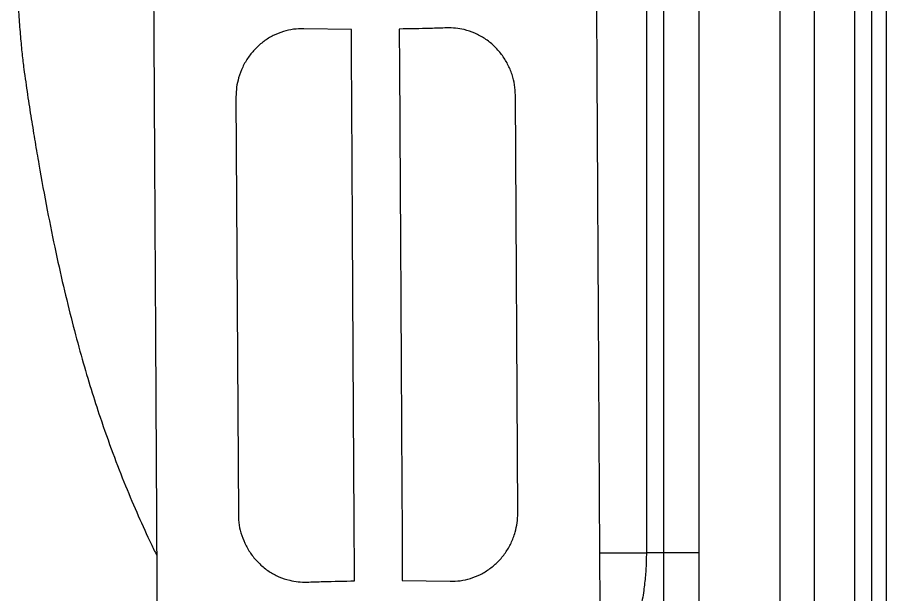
# Model space of a CAD drawing. Extents: x 943 to 1030, y 781 to 934.
# Drawn here: x 1019.73 to 1030.32, y 815.6 to 822.63 of the extents above; entities that cross this region are included whole.
import ezdxf

# ---------------------------------------------------------------- set-up
doc = ezdxf.new("R2010")
doc.units = 0
doc.header["$MEASUREMENT"] = 0
doc.layers.add('1', color=4, linetype='Continuous')

# ---------------------------------------------------------------- blocks, each defined once
blk = doc.blocks.new('AIRA')
at = {"layer": '1', "color": 4, "linetype": 'Continuous', "lineweight": 25}
blk.add_line((87.142, 3), (87.142, 84.142), dxfattribs=at)
at = {"layer": '1', "color": 3, "linetype": 'Continuous', "lineweight": 25}
for p, q in [((86.958, 83.725), (86.958, 3.417)), ((86.755, 3.694), (86.755, 83.448)), ((86.264, 4.327), (86.264, 82.815)), ((85.846, 4.836), (85.846, 82.306)), ((84.215, 39.111), (84.215, 12.941)), ((84.425, 38.97), (84.425, 12.941)), ((84.855, 38.97), (84.855, 12.941)), ((80.623, 19.319), (80.042, 19.327)), ((79.216, 18.497), (79.245, 13.407)), ((82.649, 13.426), (82.621, 18.517)), ((84.425, 12.941), (84.215, 12.941)), ((84.425, 12.941), (84.425, 5.071)), ((84.855, 12.941), (84.855, 5.071)), ((81.242, 12.604), (81.824, 12.596))]:
    blk.add_line(p, q, dxfattribs=at)
for points, knots in [([(76.532, 20.289), (76.536, 20.192), (76.542, 19.998), (76.556, 19.723), (76.571, 19.465), (76.59, 19.229), (76.61, 19.015), (76.625, 18.896), (76.632, 18.836)], [0, 0, 0, 0, 0.16668, 0.333352, 0.500037, 0.66671, 0.833345, 1, 1, 1, 1]), ([(78.21, 20.025), (78.212, 19.721), (78.216, 19.114), (78.221, 18.199), (78.226, 17.285), (78.231, 16.371), (78.236, 15.522), (78.24, 14.738), (78.244, 14.02), (78.248, 13.302), (78.252, 12.583), (78.255, 12.107), (78.257, 11.868)], [0, 0, 0, 0, 0.111984, 0.223967, 0.335981, 0.447994, 0.560008, 0.648018, 0.736029, 0.824039, 0.91201, 1, 1, 1, 1]), ([(83.655, 11.899), (83.653, 12.202), (83.649, 12.809), (83.644, 13.724), (83.639, 14.638), (83.634, 15.552), (83.629, 16.401), (83.625, 17.185), (83.621, 17.903), (83.617, 18.622), (83.613, 19.34), (83.61, 19.817), (83.609, 20.055)], [0, 0, 0, 0, 0.111984, 0.223967, 0.335981, 0.447994, 0.560008, 0.648018, 0.736029, 0.824039, 0.91201, 1, 1, 1, 1]), ([(80.042, 19.327), (80, 19.326), (79.915, 19.324), (79.79, 19.295), (79.668, 19.246), (79.553, 19.175), (79.451, 19.086), (79.364, 18.981), (79.294, 18.861), (79.248, 18.737), (79.22, 18.615), (79.217, 18.537), (79.216, 18.497)], [0, 0, 0, 0, 0.096743, 0.193491, 0.295703, 0.397932, 0.502039, 0.606159, 0.712689, 0.819234, 0.909633, 1, 1, 1, 1]), ([(80.661, 12.601), (80.66, 12.714), (80.658, 12.94), (80.655, 13.393), (80.651, 14.187), (80.646, 14.958), (80.641, 15.865), (80.636, 16.758), (80.631, 17.781), (80.625, 18.66), (80.624, 19.1), (80.623, 19.319)], [0, 0, 0, 0, 0.050551, 0.101107, 0.202396, 0.404979, 0.445461, 0.607388, 0.803661, 0.901797, 1, 1, 1, 1]), ([(81.786, 19.337), (81.719, 19.335), (81.525, 19.328), (81.331, 19.325), (81.204, 19.323)], [0, 0, 0, 0, 0.34374, 1, 1, 1, 1]), ([(81.204, 19.323), (81.205, 19.21), (81.207, 18.984), (81.21, 18.53), (81.214, 17.736), (81.219, 16.965), (81.224, 16.058), (81.229, 15.165), (81.234, 14.143), (81.24, 13.263), (81.241, 12.824), (81.242, 12.604)], [0, 0, 0, 0, 0.0505206, 0.1011062, 0.2023962, 0.4049787, 0.4454605, 0.6073876, 0.8036607, 0.9017972, 1, 1, 1, 1]), ([(82.621, 18.517), (82.618, 18.559), (82.614, 18.644), (82.581, 18.772), (82.529, 18.897), (82.455, 19.016), (82.361, 19.121), (82.25, 19.209), (82.127, 19.275), (82.006, 19.316), (81.891, 19.336), (81.821, 19.337), (81.786, 19.337)], [0, 0, 0, 0, 0.098018, 0.196079, 0.302289, 0.408485, 0.517294, 0.62609, 0.732189, 0.83827, 0.919136, 1, 1, 1, 1]), ([(76.632, 18.836), (76.647, 18.731), (76.676, 18.52), (76.722, 18.228), (76.768, 17.946), (76.799, 17.766), (76.814, 17.677)], [0, 0, 0, 0, 0.249991, 0.499992, 0.749995, 1, 1, 1, 1]), ([(76.814, 17.677), (76.848, 17.487), (76.916, 17.108), (77.021, 16.6), (77.127, 16.129), (77.234, 15.697), (77.342, 15.298), (77.451, 14.931), (77.575, 14.546), (77.715, 14.152), (77.87, 13.755), (78.026, 13.391), (78.153, 13.112), (78.228, 12.957), (78.251, 12.909)], [0, 0, 0, 0, 0.075672, 0.151343, 0.227016, 0.302693, 0.378367, 0.454043, 0.529719, 0.635665, 0.74161, 0.847558, 0.953505, 1, 1, 1, 1]), ([(79.245, 13.407), (79.247, 13.364), (79.251, 13.279), (79.284, 13.152), (79.336, 13.027), (79.41, 12.909), (79.504, 12.803), (79.614, 12.715), (79.738, 12.648), (79.858, 12.608), (79.974, 12.587), (80.044, 12.587), (80.08, 12.586)], [0, 0, 0, 0, 0.096835, 0.196075, 0.300852, 0.408482, 0.515663, 0.626091, 0.730594, 0.838273, 0.918398, 1, 1, 1, 1]), ([(81.824, 12.596), (81.865, 12.597), (81.949, 12.599), (82.074, 12.628), (82.197, 12.677), (82.311, 12.747), (82.413, 12.836), (82.501, 12.941), (82.571, 13.061), (82.617, 13.185), (82.645, 13.308), (82.648, 13.386), (82.649, 13.426)], [0, 0, 0, 0, 0.095477, 0.193492, 0.294289, 0.397934, 0.500621, 0.606162, 0.711252, 0.819238, 0.908705, 1, 1, 1, 1]), ([(83.649, 12.941), (83.659, 12.941), (83.707, 12.941), (83.789, 12.941), (83.892, 12.941), (83.988, 12.941), (84.074, 12.941), (84.152, 12.941), (84.194, 12.941), (84.215, 12.941)], [0, 0, 0, 0, 0.043046, 0.202538, 0.36203, 0.521523, 0.681015, 0.840508, 1, 1, 1, 1]), ([(84.215, 12.941), (84.215, 12.91), (84.215, 12.849), (84.21, 12.756), (84.204, 12.665), (84.194, 12.573), (84.178, 12.44), (84.147, 12.264), (84.092, 12.029), (84.016, 11.784), (83.921, 11.537), (83.847, 11.39), (83.81, 11.315)], [0, 0, 0, 0, 0.0499609, 0.0998678, 0.1496735, 0.1994724, 0.2500683, 0.3710144, 0.5000426, 0.6667771, 0.8320037, 1, 1, 1, 1]), ([(80.08, 12.586), (80.146, 12.589), (80.34, 12.595), (80.534, 12.598), (80.661, 12.601)], [0, 0, 0, 0, 0.34374, 1, 1, 1, 1])]:
    blk.add_open_spline(points, degree=3, knots=knots, dxfattribs=at)
blk.add_open_spline([(84.855, 12.941), (84.812, 12.941), (84.726, 12.941), (84.606, 12.941), (84.5, 12.941), (84.45, 12.941), (84.425, 12.941)], degree=3, dxfattribs=at)

msp = doc.modelspace()

# ---------------------------------------------------------------- block references
at = {"layer": '1'}
msp.add_blockref('AIRA', (943.177, 803.166), dxfattribs=at)

doc.saveas('drawing.dxf')
